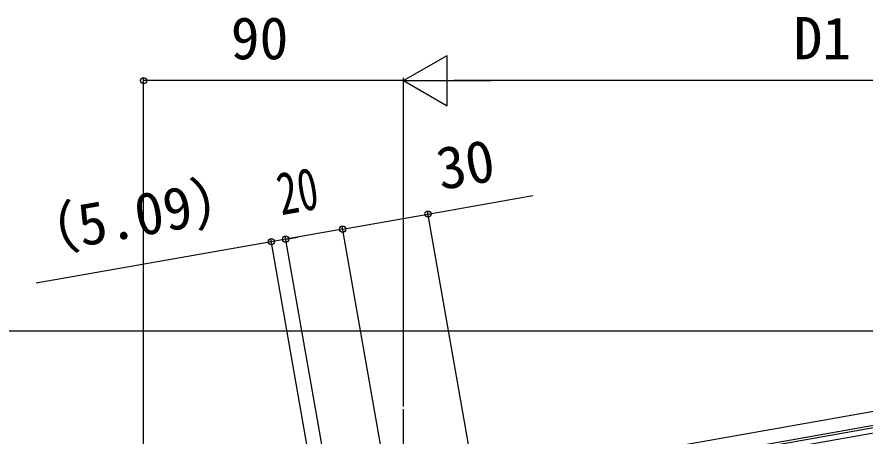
# Model space of a CAD drawing. Units: millimetres, scale not verified. Extents: x -875 to 875, y -1304 to 1297.
# Drawn here: x -578.9 to -285.2, y -270.2 to -125.1 of the extents above; entities that cross this region are included whole.
import ezdxf
from ezdxf.enums import TextEntityAlignment as Align

# ---------------------------------------------------------------- set-up
doc = ezdxf.new("R2010")
doc.units = ezdxf.units.MM
doc.header["$LTSCALE"] = 8
for name, color, linetype in [('0-3_YKK_12', 2, 'Continuous'), ('0-4_YKK_13', 4, 'Continuous'), ('0-5_YKK_D', 6, 'Continuous')]:
    doc.layers.add(name, color=color, linetype=linetype)
doc.styles.add('ＭＳ ゴシック', font='')
doc.styles.get('ＭＳ ゴシック').set_extended_font_data('MS Gothic')

msp = doc.modelspace()

# ---------------------------------------------------------------- linework, layer by layer
at = {"layer": '0-3_YKK_12'}
for p, q in [((-449.777, -291.162), (-171.365, -242.071)), ((-448.943, -295.893), (-170.559, -246.807)), ((-445, -558.288), (-445, -260.952))]:
    msp.add_line(p, q, dxfattribs=at)
at = {"layer": '0-4_YKK_13'}
for p, q in [((-150, -244.091), (-468.483, -300.248)), ((-150, -245.919), (-468.171, -302.021))]:
    msp.add_line(p, q, dxfattribs=at)
at = {"layer": '0-5_YKK_D'}
for p, q in [((-445, -147.137), (-429.845, -138.387)), ((-429.845, -155.887), (-429.845, -138.387)), ((-535, -323.5), (-535, -146.137)), ((-445, -259.952), (-445, -146.137)), ((-445, -259.952), (-445, -146.137)), ((-445, -147.137), (-535, -147.137)), ((-445, -147.137), (-429.845, -155.887)), ((-445, -147.137), (-414.689, -147.137)), ((-162.475, -147.137), (-427.5, -147.137)), ((-417.055, -303.975), (-436.733, -192.376)), ((-466.103, -198.571), (-485.8, -202.043)), ((-449.951, -290.177), (-466.277, -197.586)), ((-449.951, -290.177), (-466.277, -197.586)), ((-473.674, -300.148), (-490.99, -201.943)), ((-485.8, -202.043), (-490.816, -202.928)), ((-468.657, -299.264), (-485.973, -201.059)), ((-468.657, -299.264), (-485.973, -201.059)), ((-485.8, -202.043), (-481.565, -201.297)), ((-490.816, -202.928), (-572.228, -217.283)), ((-154.522, -233.933), (-696, -233.933))]:
    msp.add_line(p, q, dxfattribs=at)
msp.add_lwpolyline([(-466.103, -198.571), (-436.559, -193.361), (-400.229, -186.955)], dxfattribs=at)
for centre in [(-535, -147.137), (-436.559, -193.361), (-466.103, -198.571), (-466.103, -198.571), (-490.816, -202.928), (-485.8, -202.043), (-485.8, -202.043)]:
    msp.add_circle(centre, 1.075, dxfattribs=at)

# ---------------------------------------------------------------- texts
at = {"layer": '0-5_YKK_D', "style": 'ＭＳ ゴシック'}
for s, p in [('90', (-504.83, -144.137)), ('D1', (-309.931, -144.137))]:
    msp.add_text(s, height=14.66, dxfattribs=at).set_placement(p, align=Align.BOTTOM_LEFT)
for s, p in [('30', (-431.346, -189.396)), ('（5.09）', (-575.357, -212.365))]:
    msp.add_text(s, height=14.66, rotation=10, dxfattribs=at).set_placement(p, align=Align.BOTTOM_LEFT)
at = {"layer": '0-5_YKK_D', "style": 'ＭＳ ゴシック', "width": 0.7}
msp.add_text('20', height=14.66, rotation=10, dxfattribs=at).set_placement((-486.569, -198.1), align=Align.BOTTOM_LEFT)

doc.saveas('drawing.dxf')
